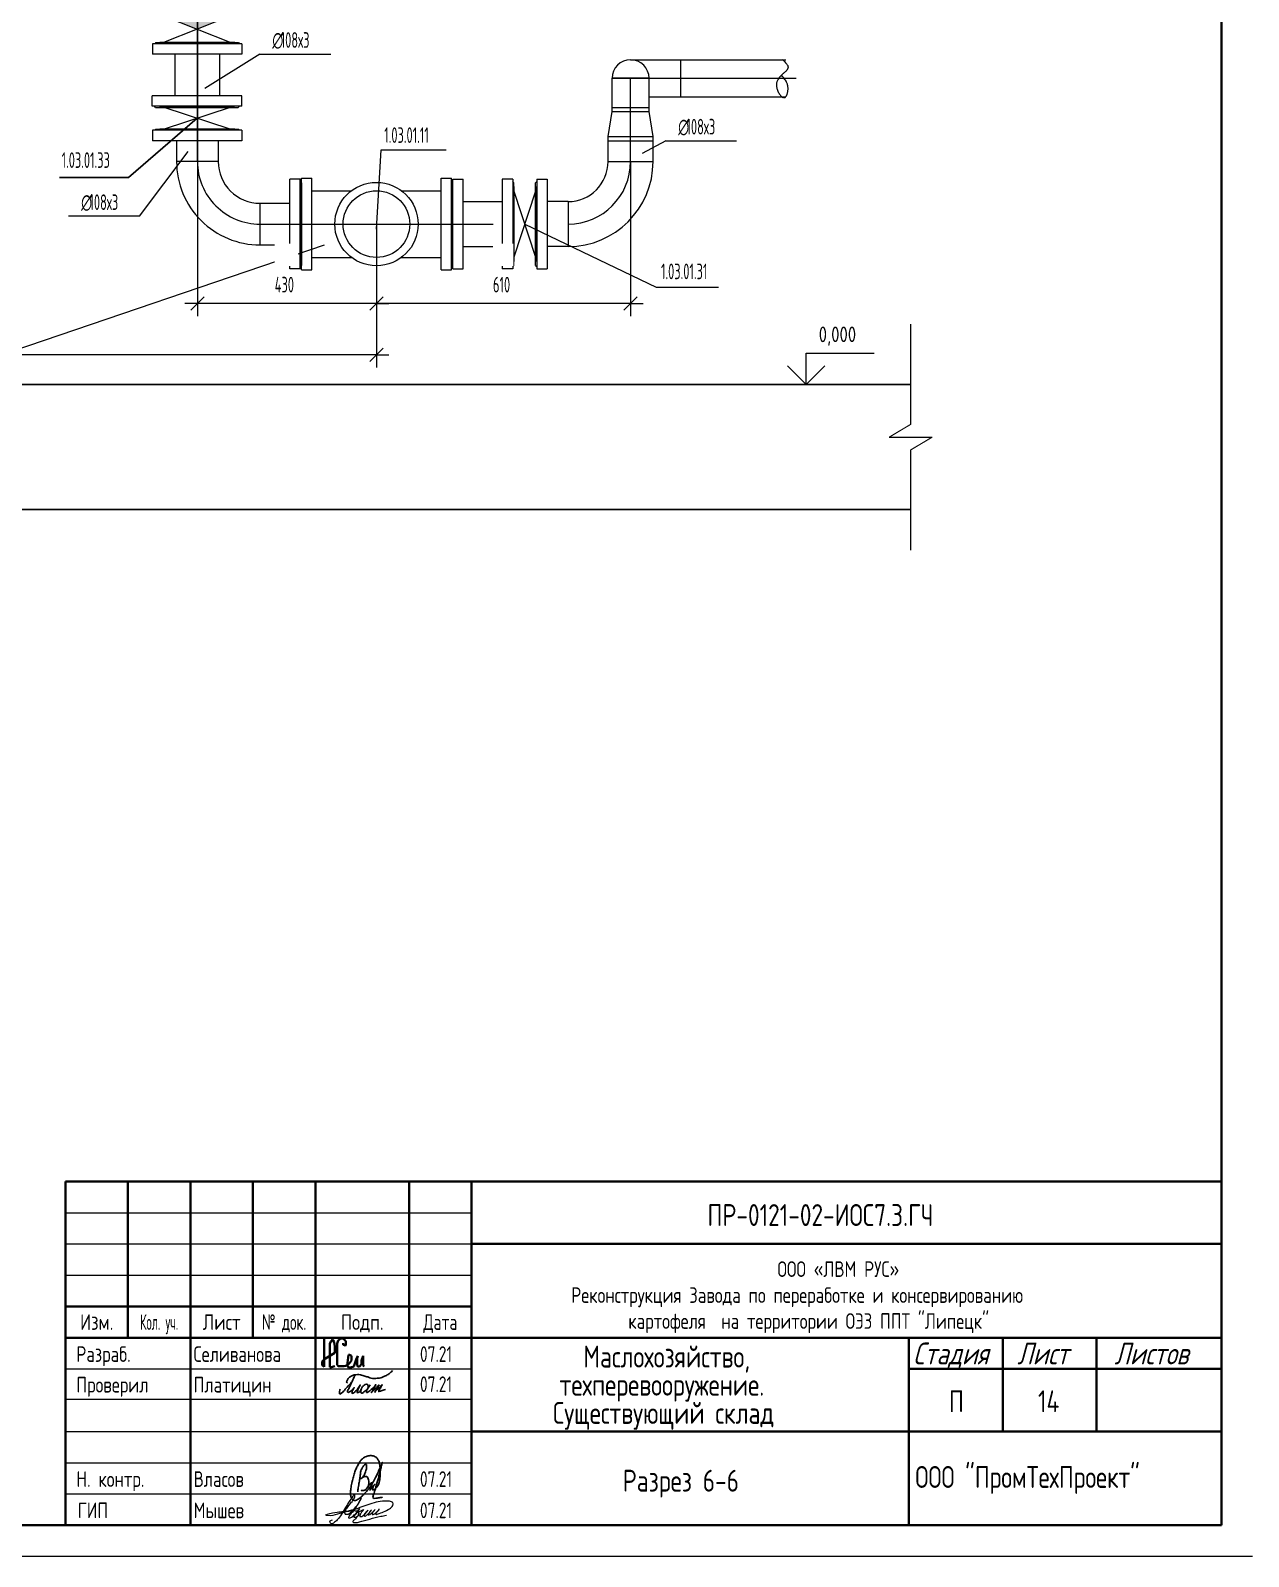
# Model space of a CAD drawing. Header units: millimetres. Extents: x -2281 to 17340, y -2563 to 4166.
# Drawn here: x 5023.4 to 5218.3, y 0 to 244.2 of the extents above; entities that cross this region are included whole.
import ezdxf
from ezdxf.enums import TextEntityAlignment as Align

# ---------------------------------------------------------------- set-up
doc = ezdxf.new("R2010")
doc.units = ezdxf.units.MM
for name, pattern in [('K5LT32777', [0]), ('K5LT32786', [0]), ('K5LT32807', [0]), ('K5LT32819', [508, 317.5, -63.5, 63.5, -63.5]), ('K5LT_BASIC', [0]), ('K5LT_THIN', [0]), ('СПЛОШНАЯ', [1089000000.0, 99000000.0, 990000000.0])]:
    doc.linetypes.add(name, pattern=pattern)
doc.layers.add('Системный слой', color=7, linetype='Continuous')
doc.styles.add('KDIMTEXTSTYLE', font='GOST_AU.SHX', dxfattribs={"width": 0.96, "oblique": 15, "height": 5})
doc.styles.add('KTEXTSTYLE', font='GOST_AU.SHX', dxfattribs={"width": 0.96, "height": 5})
doc.styles.add('ГОСТ 2.304', font='CS_Gost2304.shx')
doc.dimstyles.new('KDIMSTYLE (0.07)', dxfattribs={"dimtxt": 5, "dimasz": 1, "dimexe": 2, "dimexo": 0, "dimgap": 1, "dimtad": 1, "dimlfac": 15, "dimtxsty": 'KDIMTEXTSTYLE', "dimsah": 1, "dimcen": 0, "dimdle": 1, "dimadec": 0, "dimazin": 0, "dimtfac": 0.667, "dimtmove": 0, "dimatfit": 3, "dimfxl": 1, "dimtvp": 1, "dimtolj": 1, "dimtzin": 0, "dimarcsym": 0})

# ---------------------------------------------------------------- blocks, each defined once
blk = doc.blocks.new('U457')
at = {"layer": 'Системный слой', "color": 7, "linetype": 'K5LT_THIN', "lineweight": 13}
for p, q in [((5115.84, 223.19), (5123.04, 223.19)), ((5109.44, 216.79), (5109.44, 209.59))]:
    blk.add_line(p, q, dxfattribs=at)
for radius in [10, 13.6, 6.4]:
    blk.add_arc((5109.44, 223.19), radius, 270, 0, dxfattribs=at)
blk = doc.blocks.new('U459')
at = {"layer": 'Системный слой', "color": 7, "linetype": 'K5LT_THIN', "lineweight": 13}
for p, q in [((5090.77, 219.81), (5090.97, 219.98)), ((5090.77, 219.81), (5090.77, 206.57)), ((5090.97, 206.02), (5090.97, 220.36)), ((5090.97, 220.36), (5092.64, 220.36)), ((5092.64, 206.02), (5092.64, 220.36)), ((5090.77, 207.19), (5090.77, 219.19)), ((5090.77, 206.57), (5090.97, 206.4)), ((5090.97, 206.02), (5092.64, 206.02))]:
    blk.add_line(p, q, dxfattribs=at)
blk = doc.blocks.new('U458')
at = {"layer": 'Системный слой'}
blk.add_blockref('U459', (0, 0), dxfattribs=at)
blk = doc.blocks.new('U461')
at = {"layer": 'Системный слой', "color": 7, "linetype": 'K5LT_THIN', "lineweight": 13}
for p, q in [((5064.91, 206.02), (5064.91, 220.36)), ((5066.57, 220.36), (5064.91, 220.36)), ((5066.57, 206.02), (5066.57, 220.36)), ((5066.77, 219.81), (5066.57, 219.98)), ((5066.77, 219.81), (5066.77, 206.57)), ((5066.77, 207.19), (5066.77, 219.19)), ((5066.57, 206.02), (5064.91, 206.02)), ((5066.77, 206.57), (5066.57, 206.4))]:
    blk.add_line(p, q, dxfattribs=at)
blk = doc.blocks.new('U460')
at = {"layer": 'Системный слой'}
blk.add_blockref('U461', (0, 0), dxfattribs=at)
blk = doc.blocks.new('U462')
at = {"layer": 'Системный слой', "color": 7, "linetype": 'K5LT_THIN', "lineweight": 13}
for p, q in [((5115.84, 227.19), (5116.47, 231.19)), ((5116.47, 231.86), (5122.41, 231.86)), ((5116.47, 231.19), (5116.47, 231.86)), ((5116.47, 231.19), (5122.41, 231.19)), ((5122.41, 231.19), (5122.41, 231.86)), ((5123.04, 227.19), (5122.41, 231.19)), ((5115.84, 226.52), (5115.84, 227.19)), ((5115.84, 227.19), (5123.04, 227.19)), ((5123.04, 226.52), (5123.04, 227.19)), ((5115.84, 226.52), (5123.04, 226.52))]:
    blk.add_line(p, q, dxfattribs=at)
blk = doc.blocks.new('U463')
at = {"layer": 'Системный слой', "true_color": 0xbf00ff}
blk.add_hatch(color=200, dxfattribs=at).paths.add_polyline_path([(5055.48, 246.52), (5050.08, 244.39), (5044.68, 246.52)])
at = {"layer": 'Системный слой', "color": 7, "linetype": 'K5LT_THIN', "lineweight": 13}
for p, q in [((5055.48, 246.52), (5044.68, 242.25)), ((5044.68, 246.52), (5055.48, 242.25)), ((5055.48, 246.52), (5044.68, 246.52)), ((5055.48, 242.25), (5044.68, 242.25))]:
    blk.add_line(p, q, dxfattribs=at)
blk = doc.blocks.new('U465')
at = {"layer": 'Системный слой', "color": 7, "linetype": 'K5LT_THIN', "lineweight": 13}
for p, q in [((5057.21, 233.72), (5042.87, 233.72)), ((5042.87, 232.05), (5042.87, 233.72)), ((5057.21, 232.05), (5042.87, 232.05)), ((5043.42, 231.85), (5043.25, 232.05)), ((5056.66, 231.85), (5056.83, 232.05)), ((5057.21, 232.05), (5057.21, 233.72)), ((5043.42, 231.85), (5056.66, 231.85)), ((5056.04, 231.85), (5044.04, 231.85))]:
    blk.add_line(p, q, dxfattribs=at)
blk = doc.blocks.new('U464')
at = {"layer": 'Системный слой'}
blk.add_blockref('U465', (0, 0), dxfattribs=at)
blk = doc.blocks.new('U467')
at = {"layer": 'Системный слой', "color": 7, "linetype": 'K5LT_THIN', "lineweight": 13}
for p, q in [((5057.24, 242.05), (5042.91, 242.05)), ((5042.91, 242.05), (5042.91, 240.39)), ((5043.45, 242.25), (5043.29, 242.05)), ((5043.45, 242.25), (5056.7, 242.25)), ((5056.08, 242.25), (5044.08, 242.25)), ((5056.7, 242.25), (5056.86, 242.05)), ((5057.24, 242.05), (5057.24, 240.39)), ((5057.24, 240.39), (5042.91, 240.39))]:
    blk.add_line(p, q, dxfattribs=at)
blk = doc.blocks.new('U466')
at = {"layer": 'Системный слой'}
blk.add_blockref('U467', (0, 0), dxfattribs=at)
blk = doc.blocks.new('U471')
at = {"layer": 'Системный слой', "color": 7, "linetype": 'K5LT_THIN', "lineweight": 13}
for p, q in [((5104.24, 219.81), (5104.44, 219.98)), ((5104.24, 206.57), (5104.24, 219.81)), ((5104.44, 220.36), (5104.44, 206.02)), ((5104.44, 220.36), (5106.11, 220.36)), ((5106.11, 220.36), (5106.11, 206.02)), ((5104.24, 219.19), (5104.24, 207.19)), ((5104.24, 206.57), (5104.44, 206.4)), ((5104.44, 206.02), (5106.11, 206.02))]:
    blk.add_line(p, q, dxfattribs=at)
blk = doc.blocks.new('U470')
at = {"layer": 'Системный слой'}
blk.add_blockref('U471', (0, 0), dxfattribs=at)
blk = doc.blocks.new('U472')
at = {"layer": 'Системный слой', "color": 7, "linetype": 'K5LT_THIN', "lineweight": 13}
for p, q in [((5100.77, 218.46), (5100.77, 207.92)), ((5100.77, 218.46), (5104.24, 207.92)), ((5104.24, 218.46), (5100.77, 207.92)), ((5104.24, 207.92), (5104.24, 218.46))]:
    blk.add_line(p, q, dxfattribs=at)
blk = doc.blocks.new('U474')
at = {"layer": 'Системный слой', "color": 7, "linetype": 'K5LT_THIN', "lineweight": 13}
for p, q in [((5100.57, 220.36), (5098.91, 220.36)), ((5098.91, 220.36), (5098.91, 206.02)), ((5100.57, 220.36), (5100.57, 206.02)), ((5100.77, 219.81), (5100.57, 219.98)), ((5100.77, 206.57), (5100.77, 219.81)), ((5100.77, 219.19), (5100.77, 207.19)), ((5100.57, 206.02), (5098.91, 206.02)), ((5100.77, 206.57), (5100.57, 206.4))]:
    blk.add_line(p, q, dxfattribs=at)
blk = doc.blocks.new('U473')
at = {"layer": 'Системный слой'}
blk.add_blockref('U474', (0, 0), dxfattribs=at)
blk = doc.blocks.new('U469')
at = {"layer": 'Системный слой'}
for name in ['U473', 'U470', 'U472']:
    blk.add_blockref(name, (0, 0), dxfattribs=at)
blk = doc.blocks.new('U476')
at = {"layer": 'Системный слой', "color": 7, "linetype": 'K5LT_THIN', "lineweight": 13}
for p, q in [((5057.25, 228.19), (5042.91, 228.19)), ((5042.91, 228.19), (5042.91, 226.52)), ((5043.46, 228.39), (5043.29, 228.19)), ((5043.46, 228.39), (5056.7, 228.39)), ((5056.08, 228.39), (5044.08, 228.39)), ((5056.7, 228.39), (5056.87, 228.19)), ((5057.25, 228.19), (5057.25, 226.52)), ((5057.25, 226.52), (5042.91, 226.52))]:
    blk.add_line(p, q, dxfattribs=at)
blk = doc.blocks.new('U475')
at = {"layer": 'Системный слой'}
blk.add_blockref('U476', (0, 0), dxfattribs=at)
blk = doc.blocks.new('U477')
at = {"layer": 'Системный слой', "color": 7, "linetype": 'K5LT_THIN', "lineweight": 13}
for p, q in [((5055.35, 231.85), (5044.81, 231.85)), ((5055.35, 231.85), (5044.81, 228.39)), ((5055.35, 228.39), (5044.81, 231.85)), ((5044.81, 228.39), (5055.35, 228.39))]:
    blk.add_line(p, q, dxfattribs=at)
blk = doc.blocks.new('D61')
at = {"layer": 'Системный слой', "color": 7, "linetype": 'K5LT_THIN', "lineweight": 13}
for p, q in [((5050.11, 223.19), (5050.11, 198.48)), ((5078.77, 207.86), (5078.77, 198.48)), ((5050.11, 200.48), (5048.11, 200.48)), ((5051.17, 201.54), (5049.05, 199.42)), ((5078.77, 200.48), (5050.11, 200.48)), ((5077.71, 199.42), (5079.83, 201.54)), ((5078.77, 200.48), (5080.77, 200.48))]:
    blk.add_line(p, q, dxfattribs=at)
at = {"layer": 'Системный слой', "color": 7, "insert": (5062.49, 204.75), "char_height": 2.5, "attachment_point": 1, "style": 'KTEXTSTYLE'}
blk.add_mtext('\\H3.5;\\W0.965;\\Q15;\\Q0;\\W0.715;\\H2.50;430', dxfattribs=at)
blk.add_wipeout([(5062.49, 206.48), (5062.49, 210.05), (5066.24, 210.05), (5066.24, 206.48)]).dxf.layer = 'Системный слой'
blk = doc.blocks.new('KDIMARROW_03')
at = {"layer": 'Системный слой', "color": 0, "linetype": 'K5LT_THIN', "lineweight": 13}
for p, q in [((-1.06, -1.06), (1.06, 1.06)), ((0, 0), (-1, 0)), ((0, 0), (2, 0))]:
    blk.add_line(p, q, dxfattribs=at)
blk = doc.blocks.new('D62')
at = {"layer": 'Системный слой', "color": 7, "linetype": 'K5LT_THIN', "lineweight": 13}
for p, q in [((5119.44, 223.19), (5119.44, 198.48)), ((5078.77, 213.19), (5078.77, 198.48)), ((5078.77, 200.48), (5076.77, 200.48)), ((5079.83, 201.54), (5077.71, 199.42)), ((5119.44, 200.48), (5078.77, 200.48)), ((5118.38, 199.42), (5120.5, 201.54)), ((5119.44, 200.48), (5121.44, 200.48))]:
    blk.add_line(p, q, dxfattribs=at)
at = {"layer": 'Системный слой', "color": 7, "insert": (5097.42, 204.75), "char_height": 2.5, "attachment_point": 1, "style": 'KTEXTSTYLE'}
blk.add_mtext('\\H3.5;\\W0.965;\\Q15;\\Q0;\\W0.715;\\H2.50;610', dxfattribs=at)
blk.add_wipeout([(5097.42, 206.48), (5097.42, 210.05), (5100.66, 210.05), (5100.66, 206.48)]).dxf.layer = 'Системный слой'
blk = doc.blocks.new('D64')
at = {"layer": 'Системный слой', "color": 7, "linetype": 'K5LT_THIN', "lineweight": 13}
for p, q in [((4948.77, 212.36), (4948.77, 190.26)), ((5078.77, 212.36), (5078.77, 190.26)), ((4949.83, 193.32), (4947.71, 191.2)), ((5077.71, 191.2), (5079.83, 193.32)), ((4948.77, 192.26), (4946.77, 192.26)), ((5078.77, 192.26), (4948.77, 192.26)), ((5078.77, 192.26), (5080.77, 192.26))]:
    blk.add_line(p, q, dxfattribs=at)
at = {"layer": 'Системный слой', "color": 7, "insert": (5000.46, 196.52), "char_height": 2.5, "attachment_point": 1, "style": 'KTEXTSTYLE'}
blk.add_mtext('\\H3.5;\\W0.965;\\Q15;\\Q0;\\W0.715;\\H2.50;1950', dxfattribs=at)
blk.add_wipeout([(5000.46, 198.26), (5000.46, 201.82), (5004.9, 201.82), (5004.9, 198.26)]).dxf.layer = 'Системный слой'
blk = doc.blocks.new('U677')
at = {"layer": 'Системный слой', "color": 7, "linetype": 'K5LT_THIN', "lineweight": 13}
for q in [(5051.29, 234.89), (5071.46, 240.39)]:
    blk.add_line((5060.11, 240.39), q, dxfattribs=at)
at = {"layer": 'Системный слой', "color": 7, "char_height": 2.5, "attachment_point": 1, "style": 'KTEXTSTYLE'}
for s, insert in [('\\H3.5;\\W0.965;\\Q15;\\Q0;\\W0.715;\\H2.50;∅', (5062.11, 243.89)), ('\\H3.5;\\W0.965;\\Q15;\\Q0;\\W0.715;\\H2.50;108х3', (5063.44, 243.89))]:
    blk.add_mtext(s, dxfattribs=dict(at, insert=insert))
blk = doc.blocks.new('U678')
at = {"layer": 'Системный слой', "color": 7, "linetype": 'K5LT_THIN', "lineweight": 13}
for q in [(5048.66, 224.82), (5029.51, 214.44)]:
    blk.add_line((5040.85, 214.44), q, dxfattribs=at)
at = {"layer": 'Системный слой', "color": 7, "char_height": 2.5, "attachment_point": 1, "style": 'KTEXTSTYLE'}
for s, insert in [('\\H3.5;\\W0.965;\\Q15;\\Q0;\\W0.715;\\H2.50;∅', (5031.51, 217.94)), ('\\H3.5;\\W0.965;\\Q15;\\Q0;\\W0.715;\\H2.50;108х3', (5032.83, 217.94))]:
    blk.add_mtext(s, dxfattribs=dict(at, insert=insert))
blk = doc.blocks.new('U679')
at = {"layer": 'Системный слой', "color": 7, "linetype": 'K5LT_THIN', "lineweight": 13}
for q in [(5121.31, 224.46), (5136.4, 226.52)]:
    blk.add_line((5125.06, 226.52), q, dxfattribs=at)
at = {"layer": 'Системный слой', "color": 7, "char_height": 2.5, "attachment_point": 1, "style": 'KTEXTSTYLE'}
for s, insert in [('\\H3.5;\\W0.965;\\Q15;\\Q0;\\W0.715;\\H2.50;∅', (5127.06, 230.02)), ('\\H3.5;\\W0.965;\\Q15;\\Q0;\\W0.715;\\H2.50;108х3', (5128.38, 230.02))]:
    blk.add_mtext(s, dxfattribs=dict(at, insert=insert))
blk = doc.blocks.new('U748')
at = {"layer": 'Системный слой', "color": 7, "linetype": 'K5LT_THIN', "lineweight": 13}
for p, q in [((5144.55, 190.52), (5147.55, 187.52)), ((5147.55, 187.52), (5147.55, 192.52)), ((5147.55, 192.52), (5158.43, 192.52)), ((5147.55, 187.52), (5150.55, 190.52))]:
    blk.add_line(p, q, dxfattribs=at)
at = {"layer": 'Системный слой', "color": 7, "insert": (5149.55, 196.79), "char_height": 2.5, "attachment_point": 1, "style": 'KTEXTSTYLE'}
blk.add_mtext('\\H3.5;\\W0.965;\\Q15;\\Q0;\\H2.50;0,000', dxfattribs=at)
blk = doc.blocks.new('U36')
at = {"layer": 'Системный слой', "color": 5, "linetype": 'K5LT_BASIC', "lineweight": 35, "true_color": 0x0000ff}
for p, q in [((692.08, 34.7), (692.08, 32.6)), ((693.14, 34.29), (692.99, 33.92)), ((693.14, 34.29), (693.41, 34.58)), ((693.41, 34.58), (693.52, 34.43)), ((693.52, 34.43), (693.66, 34.15)), ((694.31, 34.44), (694.16, 33.96)), ((694.47, 34.56), (694.31, 34.44)), ((694.57, 34.65), (694.47, 34.56)), ((694.7, 34.74), (694.57, 34.65)), ((694.85, 34.74), (694.7, 34.74)), ((695.12, 34.74), (694.85, 34.74)), ((695.29, 34.56), (695.12, 34.74)), ((695.41, 34.44), (695.29, 34.56)), ((695.53, 34.3), (695.41, 34.44)), ((695.53, 34.05), (695.53, 34.3)), ((692.08, 32.6), (692.08, 31.3)), ((692.29, 31.53), (693.75, 32.46)), ((692.99, 33.92), (692.99, 32.46)), ((692.99, 32.46), (692.99, 31.83)), ((692.99, 31.83), (692.99, 30.46)), ((693.66, 34.15), (693.75, 33.48)), ((693.75, 33.48), (693.75, 33.08)), ((693.75, 33.08), (693.75, 32.83)), ((693.75, 32.83), (693.75, 32.46)), ((694.16, 33.96), (694.16, 33.69)), ((694.16, 33.69), (694.16, 33.47)), ((694.16, 33.47), (694.16, 33.14)), ((694.16, 33.14), (694.16, 33.02)), ((694.16, 33.02), (694.16, 32)), ((694.16, 32), (694.16, 31.49)), ((695.12, 34), (695.12, 33.75)), ((695.12, 33.75), (695.29, 33.69)), ((695.29, 33.69), (695.41, 33.6)), ((695.41, 33.6), (695.53, 33.69)), ((695.53, 33.87), (695.53, 34.05)), ((695.53, 33.69), (695.53, 33.87)), ((695.93, 32.14), (695.74, 30.43)), ((696.11, 32.14), (695.93, 32.14)), ((696.42, 32), (696.11, 32.14)), ((696.42, 31.49), (696.42, 32)), ((697.17, 31.37), (697.46, 32)), ((697.22, 31.46), (697.46, 32)), ((697.46, 32), (697.32, 31.68)), ((697.46, 32), (697.34, 31.57)), ((698.02, 31.25), (698.28, 32)), ((698.28, 32), (698.28, 31.41)), ((691.75, 31.09), (692.29, 31.53)), ((691.75, 30.47), (691.75, 31.09)), ((692.08, 30.2), (691.75, 30.47)), ((692.08, 31.3), (692.08, 30.2)), ((692.99, 30.46), (692.99, 30.15)), ((692.99, 30.15), (693.16, 30.15)), ((693.16, 30.15), (693.75, 30.31)), ((694.16, 31.49), (694.16, 31.01)), ((694.16, 31.01), (694.16, 30.55)), ((694.16, 30.55), (694.31, 30.31)), ((694.31, 30.31), (694.57, 30.31)), ((694.57, 30.31), (695.21, 30.31)), ((695.21, 30.31), (695.74, 30.43)), ((695.74, 30.43), (696.11, 30.78)), ((695.74, 30.43), (695.93, 30.09)), ((695.93, 30.09), (696.26, 30.09)), ((696.11, 30.78), (696.42, 31.25)), ((696.26, 30.09), (696.8, 30.26)), ((696.42, 31.25), (696.42, 31.49)), ((696.8, 30.26), (697.17, 31.37)), ((697.32, 31.68), (697.22, 31.46)), ((697.34, 31.57), (697.34, 31.25)), ((697.34, 31.25), (697.34, 30.81)), ((697.34, 30.81), (697.34, 30.43)), ((697.34, 30.43), (697.46, 30.26)), ((697.46, 30.26), (697.74, 30.26)), ((697.74, 30.26), (698.02, 30.62)), ((698.02, 30.62), (698.02, 31.25)), ((698.28, 31.41), (698.28, 30.81)), ((698.28, 30.81), (698.28, 30.44)), ((698.28, 30.44), (698.44, 30.26))]:
    blk.add_line(p, q, dxfattribs=at)
blk = doc.blocks.new('Из_буфера17084')
at = {"color": 5, "linetype": 'K5LT_BASIC', "lineweight": 35, "true_color": 0x0000ff}
for p, q in [((0, 55), (185, 55)), ((0, 0), (0, 55)), ((10, 50), (10, 55)), ((20, 0), (20, 55)), ((30, 50), (30, 55)), ((40, 0), (40, 55)), ((55, 0), (55, 55)), ((65, 0), (65, 55)), ((185, 0), (185, 55)), ((10, 45), (10, 50)), ((30, 45), (30, 50)), ((10, 40), (10, 45)), ((30, 40), (30, 45)), ((65, 45), (135, 45)), ((135, 45), (185, 45)), ((10, 35), (10, 40)), ((30, 35), (30, 40)), ((0, 35), (20, 35)), ((10, 30), (10, 35)), ((20, 35), (40, 35)), ((30, 30), (30, 35)), ((40, 35), (55, 35)), ((55, 35), (65, 35)), ((0, 30), (20, 30)), ((20, 30), (40, 30)), ((40, 30), (55, 30)), ((55, 30), (65, 30)), ((65, 30), (135, 30)), ((135, 30), (185, 30)), ((135, 15), (135, 30)), ((150, 15), (150, 30)), ((165, 15), (165, 30)), ((135, 25), (150, 25)), ((150, 25), (165, 25)), ((165, 25), (185, 25)), ((65, 15), (135, 15)), ((135, 0), (135, 15)), ((135, 15), (185, 15)), ((0, 0), (185, 0))]:
    blk.add_line(p, q, dxfattribs=at)
at = {"color": 7, "linetype": 'K5LT_THIN', "lineweight": 13}
for p, q in [((0, 50), (65, 50)), ((0, 45), (65, 45)), ((0, 40), (65, 40)), ((0, 25), (65, 25)), ((0, 20.18), (65, 20.18)), ((0, 15), (65, 15)), ((0, 10), (65, 10)), ((0, 5), (65, 5))]:
    blk.add_line(p, q, dxfattribs=at)
at = {"color": 5, "ltscale": 100}
for points, knots in [([(45.13, 22.72), (45.08, 22.75), (44.95, 22.82), (45.08, 23.15), (45.22, 23.53), (45.69, 23.86), (46.35, 24.11), (47.14, 24.13), (47.88, 23.85), (48.45, 23.71), (49.08, 23.41), (49.82, 23.5), (50.56, 23.57), (51.12, 23.85), (51.62, 24.1), (52.06, 24.41), (52.25, 24.67), (52.33, 24.78)], [0, 0, 0, 0, 0.431797, 1.178489, 2.461486, 4.121286, 5.746491, 8.576653, 10.665684, 12.489392, 13.66502, 16.533624, 18.614946, 20.018616, 21.839218, 23.452402, 24.593608, 24.593608, 24.593608, 24.593608]), ([(43.98, 21.76), (43.94, 21.64), (43.86, 21.42), (43.84, 21.18), (43.85, 20.95), (44.32, 21.18), (44.62, 21.6), (45.24, 22.25), (45.6, 22.7), (45.77, 22.9)], [0, 0, 0, 0, 1.023251, 1.999254, 2.203937, 2.749575, 5.025767, 7.694552, 10.021415, 10.021415, 10.021415, 10.021415]), ([(46.31, 23.98), (46.16, 23.66), (45.88, 23.03), (45.5, 22.22), (45.25, 21.69), (45.1, 21.39), (45.2, 21.2), (45.59, 21.39), (45.86, 21.64), (46.12, 21.87), (46.29, 22.1), (45.92, 21.63), (45.9, 21.46), (45.79, 20.97), (46.45, 21.35), (46.69, 21.8), (47.05, 22.18), (47.28, 22.6), (46.83, 21.86), (46.8, 21.61), (46.63, 21.18), (47.01, 21.23), (47.24, 21.5), (47.38, 21.92), (47.61, 22.28), (47.93, 22.53), (48.36, 22.6), (48.5, 22.2), (48.34, 21.68), (47.86, 21.45), (47.47, 21.04), (47.2, 21.3), (47.28, 21.56), (47.32, 21.73), (47.35, 21.81)], [0, 0, 0, 0, 3.072465, 5.93997, 7.549067, 8.315184, 8.518632, 9.297948, 11.017233, 12.177, 12.274236, 13.253162, 14.373883, 15.056044, 16.321571, 18.238062, 20.462871, 20.485404, 22.259679, 23.256478, 24.22225, 24.572838, 25.944, 27.118904, 28.372944, 29.551905, 30.631397, 31.314613, 32.797992, 34.860972, 36.035272, 36.592578, 37.46905, 38.152896, 38.152896, 38.152896, 38.152896]), ([(48.78, 22.48), (48.64, 22.26), (48.44, 21.96), (48.21, 21.63), (48.14, 21.44), (48.12, 21.3), (48.26, 21.19), (48.58, 21.39), (49.02, 21.78), (49.51, 22.16), (49.7, 22.58), (49.45, 22.07), (49.33, 21.92), (49.13, 21.51), (49.03, 21.3), (48.86, 21.13), (49.39, 21.68), (49.57, 21.85), (49.84, 22.16), (50.02, 22.32), (50.12, 22.42), (50.21, 22.4), (50.1, 22.3), (50.07, 22.13), (49.82, 21.79), (49.71, 21.67), (49.5, 21.22), (49.56, 21.42), (49.76, 21.57), (50, 21.82), (50.24, 22.06), (50.47, 22.25), (50.56, 22.43), (50.77, 22.48), (50.47, 22.2), (50.45, 21.98), (50.2, 21.69), (50.16, 21.5), (50.13, 21.33), (50.34, 21.47), (50.64, 21.52), (50.96, 21.64), (51.21, 21.73)], [0, 0, 0, 0, 2.193491, 3.122776, 3.412184, 3.931225, 4.186345, 4.742983, 6.660993, 9.724043, 9.751678, 10.435587, 11.882862, 13.100447, 13.895457, 13.907935, 15.185275, 16.601835, 17.647571, 18.376745, 18.721837, 18.822471, 18.959217, 19.597164, 20.649189, 21.936885, 22.537547, 22.589821, 23.541509, 24.655442, 25.570131, 26.450208, 27.158429, 27.347227, 27.878565, 29.071398, 29.999172, 30.768503, 30.875904, 31.303409, 31.983017, 34.104674, 34.104674, 34.104674, 34.104674])]:
    blk.add_open_spline(points, degree=3, knots=knots, dxfattribs=at)
at = {"color": 5, "linetype": 'СПЛОШНАЯ', "lineweight": 25}
blk.add_open_spline([(46.77, 5.33), (46.78, 5.43), (46.8, 5.65), (46.85, 6.03), (46.93, 6.42), (47, 6.84), (47.09, 7.18), (47.09, 7.49), (47.16, 7.76), (47.18, 8.04), (47.22, 8.33), (47.24, 8.58), (47.29, 8.76), (47.32, 8.95), (47.51, 9.07), (47.53, 9.3), (47.69, 9.4), (47.73, 9.54), (47.83, 9.66), (47.94, 9.73), (48.07, 9.77), (48.19, 9.7), (48.17, 9.59), (48.17, 9.47), (48.21, 9.34), (48.16, 9.18), (48.16, 8.97), (48.07, 8.71), (47.98, 8.32), (47.73, 7.89), (47.5, 7.65), (47.26, 7.38), (47.61, 7.72), (47.8, 7.81), (48.04, 7.82), (48.33, 7.76), (48.48, 7.42), (48.58, 7.06), (48.53, 6.68), (48.5, 6.31), (48.3, 5.98), (48.1, 5.7), (47.76, 5.56), (47.61, 5.59), (47.29, 5.56), (47.38, 5.56), (47.48, 5.57), (47.64, 5.58), (47.81, 5.58), (47.94, 5.64), (48.07, 5.7), (48.18, 5.82), (48.27, 5.95), (48.37, 6.08), (48.43, 6.27), (48.57, 6.41), (48.68, 6.54), (48.81, 6.64), (48.88, 6.76), (49.02, 6.83), (49.06, 6.68), (48.98, 6.56), (48.97, 6.38), (48.89, 6.21), (48.86, 6.03), (48.8, 5.83), (48.78, 5.72), (48.72, 5.54), (48.81, 5.79), (48.92, 5.87), (48.98, 6.03), (49.07, 6.17), (49.25, 6.26), (49.34, 6.43), (49.45, 6.48), (49.57, 6.55), (49.31, 6.34), (49.3, 6.21), (49.2, 6.06), (49.18, 5.9), (49.12, 5.78), (49.14, 5.63), (49.29, 5.65), (49.42, 5.72), (49.66, 5.88), (49.88, 6.17), (50.09, 6.51), (50.23, 6.89), (50.32, 7.3), (50.36, 7.81), (50.38, 8.36), (50.39, 8.94), (50.31, 9.5), (50.25, 10.05), (50.03, 10.51), (49.76, 10.88), (49.3, 11.09), (48.76, 11.17), (48.1, 11.05), (47.56, 10.71), (47.16, 10.24), (46.85, 9.74), (46.56, 9.17), (46.28, 8.51), (46.09, 7.76), (45.84, 6.95), (45.71, 6.12), (45.6, 5.36), (45.63, 4.73), (45.76, 4.28), (45.99, 4.01), (46.22, 3.97), (46.47, 3.91), (46.82, 4.18), (47.25, 4.42), (47.64, 4.86), (48.05, 5.25), (48.45, 5.68), (48.77, 6.23), (49.23, 6.83), (49.58, 7.57), (49.92, 8.21), (50.1, 8.71), (50.3, 9.03), (50.43, 9.32), (50.53, 9.55), (50.62, 9.76), (50.68, 9.9), (50.78, 10.18), (50.61, 9.68), (50.53, 9.44), (50.46, 8.98), (50.34, 8.53), (50.22, 8.09), (50.12, 7.72), (50.01, 7.28), (49.88, 6.82), (49.73, 6.37), (49.66, 5.98), (49.52, 5.57), (49.4, 5.12), (49.23, 4.76), (49.19, 4.26), (49.68, 4.31), (50.02, 4.38), (50.39, 4.41), (50.61, 4.47), (50.73, 4.49)], degree=3, knots=[0, 0, 0, 0, 0.307065, 0.645513, 1.141941, 1.528337, 1.899022, 2.19853, 2.458747, 2.726472, 3.041406, 3.3405, 3.483048, 3.604864, 3.900766, 4.078346, 4.224781, 4.411884, 4.503687, 4.671076, 4.803081, 4.898228, 5.034103, 5.089759, 5.261669, 5.411215, 5.600281, 5.869738, 6.244996, 6.793178, 7.299755, 7.356523, 7.718758, 7.928414, 8.121472, 8.408884, 8.755636, 9.137139, 9.531942, 9.894345, 10.255487, 10.641946, 10.952547, 11.194175, 11.365843, 11.384528, 11.443247, 11.681175, 11.848056, 11.953202, 12.088858, 12.285634, 12.433033, 12.551144, 12.791509, 13.008067, 13.12532, 13.309879, 13.478031, 13.580555, 13.65575, 13.850925, 14.019278, 14.18007, 14.411251, 14.575473, 14.759923, 14.816857, 14.998839, 15.124627, 15.298671, 15.467353, 15.643877, 15.87278, 15.98894, 16.025675, 16.230544, 16.435071, 16.559082, 16.734083, 16.898304, 16.991931, 17.083783, 17.276019, 17.474415, 17.923645, 18.343597, 18.683301, 19.133269, 19.609134, 20.204354, 20.783711, 21.357358, 21.897074, 22.424787, 22.869572, 23.249454, 23.888416, 24.497712, 25.22397, 25.758185, 26.327301, 26.977667, 27.679495, 28.481732, 29.297835, 30.189654, 31.017342, 31.58479, 32.089274, 32.398345, 32.579917, 32.776181, 33.123166, 33.800166, 34.302104, 34.861353, 35.50978, 36.043601, 36.774716, 37.762754, 38.49424, 38.952323, 39.339493, 39.62961, 39.902032, 40.093501, 40.299822, 40.415435, 40.760147, 41.050796, 41.440785, 42.033287, 42.488406, 42.793512, 43.212654, 43.842274, 44.207569, 44.644044, 45.034942, 45.500194, 46.034585, 46.302994, 46.72433, 47.095092, 47.449604, 47.79943, 47.79943, 47.79943, 47.79943], dxfattribs=at)
at = {"color": 5, "lineweight": 13}
for points, knots in [([(45.82, 3.66), (45.98, 3.9), (46.21, 4.26), (46.34, 4.67), (46.31, 5.12), (45.54, 3.99), (45.1, 3.3), (44.28, 1.87), (43.59, 0.92), (43.05, 0.46), (42.68, 0.18), (42.4, 0.3), (42.22, 0.7), (42.54, 0.8), (42.76, 0.87)], [0, 0, 0, 0, 6.284693, 9.320474, 10.7028, 14.159521, 27.560812, 39.892251, 48.410407, 54.395744, 56.198712, 58.40461, 60.334938, 64.443024, 64.443024, 64.443024, 64.443024]), ([(46.81, 2.06), (46.91, 2.11), (47.17, 2.24), (47.94, 2.65), (47.58, 2.31), (47.38, 2.07), (47.21, 1.78), (47.04, 1.38), (47.37, 1.36), (47.82, 1.61), (48.77, 2.8), (48.09, 2.03), (47.69, 1.74), (47.93, 1.35), (48.43, 1.89), (48.67, 1.96), (49.02, 2.52), (48.67, 2.16), (48.62, 2.02), (48.36, 1.66), (48.69, 1.63), (48.91, 1.9), (49.2, 2.08), (49.7, 2.64), (49.26, 2.24), (49.16, 2.06), (48.99, 1.67), (49.37, 1.74), (49.66, 1.94), (49.97, 2.25), (50.22, 2.42), (50.2, 2.63), (50.08, 2.4), (49.92, 2.24), (49.7, 2.01), (49.68, 1.69), (50.27, 1.95), (50.89, 2.06), (51.78, 2.57), (52.43, 3.02), (52.45, 3.72), (51.5, 3.92), (49.99, 3.81), (48.15, 3.23), (46.44, 2.56), (45.03, 2.19), (43.51, 1.74), (42.48, 1.45), (41.32, 1.63), (43.1, 2.09), (43.83, 2.14), (44.91, 2.23), (45.74, 2.32), (46.39, 2.37), (46.85, 2.17), (46.96, 1.81), (46.72, 1.32), (46.38, 1.04), (45.84, 0.5), (46.54, 0.36), (47.33, 0.63), (48.74, 1.01), (50.16, 1.38), (51.05, 1.55), (51.36, 1.61)], [0, 0, 0, 0, 3.038527, 7.928844, 9.086014, 12.097675, 15.528547, 17.66595, 19.070802, 21.454693, 30.967705, 34.235814, 39.209699, 39.978208, 43.376179, 49.785578, 51.259744, 52.554811, 57.050509, 58.414551, 59.41587, 62.54853, 65.780871, 69.329301, 71.355427, 74.592241, 76.413962, 77.857928, 81.064898, 85.38628, 87.364724, 87.89806, 88.63441, 91.138005, 94.624582, 95.523983, 96.849298, 105.203593, 113.462735, 119.068507, 122.32313, 126.456589, 137.821001, 158.653729, 168.966844, 179.809845, 191.75824, 204.353859, 205.97876, 214.275663, 224.201019, 231.149917, 237.277981, 243.463846, 245.690102, 248.131611, 251.152068, 257.181919, 260.294733, 263.185735, 268.486975, 281.393572, 295.095268, 302.11988, 302.11988, 302.11988, 302.11988]), ([(45.74, 3.74), (45.49, 3.39), (45.13, 2.9), (44.72, 2.34), (44.6, 1.85), (45.08, 1.68), (45.72, 1.97), (46.38, 2.83), (46.89, 3.38), (47.51, 4.61), (46.54, 2.98), (46.16, 2.28), (45.37, 1.54), (45.24, 0.92), (46.25, 1.59), (46.51, 1.98), (47.49, 3.14), (46.54, 1.96), (45.96, 1.14), (46.79, 1.38), (47.05, 1.79), (46.94, 2.03), (46.89, 2.14)], [0, 0, 0, 0, 9.484815, 13.736551, 16.722874, 18.440188, 23.790574, 31.629006, 41.675293, 46.218039, 51.067257, 68.169736, 73.547001, 74.702959, 80.578822, 87.347467, 92.924006, 102.634203, 105.699849, 110.724111, 113.68715, 116.26144, 116.26144, 116.26144, 116.26144])]:
    blk.add_open_spline(points, degree=3, knots=knots, dxfattribs=at)
at = {"layer": 'Системный слой'}
blk.add_blockref('U36', (-650.66, -4.87), dxfattribs=at)
at = {"style": 'ГОСТ 2.304'}
for s, p in [('Изм.', (5, 32.5)), ('Лист', (25, 32.5)), ('Подп.', (47.5, 32.5))]:
    blk.add_text(s, height=2.5, dxfattribs=at).set_placement(p, align=Align.MIDDLE_CENTER)
for s, width, p in [('Кол. уч.', 0.65, (15, 32.5)), ('№ док.', 0.8, (35, 32.5)), ('Дата', 0.9, (60, 32.5))]:
    blk.add_text(s, height=2.5, dxfattribs=dict(at, width=width)).set_placement(p, align=Align.MIDDLE_CENTER)
at = {"color": 7, "char_height": 2.5, "attachment_point": 1, "style": 'KTEXTSTYLE'}
for s, insert in [('\\H3.5;\\W0.965;\\Q15;\\Q0;ПР-0121-02-ИОС7.3.ГЧ', (102.73, 51.38)), ('\\H3.5;\\W0.965;\\Q15;\\Q0;\\H2.50; ООО «ЛВМ РУС»', (112.71, 42.23)), ('\\H3.5;\\W0.965;\\Q15;\\Q0;\\H2.50;Реконструкция Завода по переработке и консервированию', (80.95, 38.07)), ('\\H3.5;\\W0.965;\\Q15;\\Q0;\\H2.50;картофеля  на территории ОЭЗ ППТ "Липецк"', (90.08, 33.92)), ('\\H3.5;\\W0.965;\\Q15;\\Q0;\\H2.50; Разраб.', (0.5, 28.63)), ('\\H3.5;\\W0.965;\\Q15;\\Q0;\\H2.50;Селиванова', (20.5, 28.63)), ('{\\W0.891;07.21}', (56.73, 28.63)), ('\\H3.5;\\W0.965;\\Q15;\\Q0;Маслохозяйство,', (82.87, 28.73)), ('\\H3.5;\\W0.965;\\Q15;\\Q15;Стадия', (135.66, 29.23)), ('\\H3.5;\\W0.965;\\Q15;\\Q15;Лист', (152.33, 29.23)), ('\\H3.5;\\W0.965;\\Q15;\\Q15;Листов', (167.88, 29.23)), ('\\H3.5;\\W0.965;\\Q15;\\Q0;\\H2.50; Проверил', (0.5, 23.73)), ('\\H3.5;\\W0.965;\\Q15;\\Q0;\\H2.50;Платицин', (20.5, 23.73)), ('{\\W0.891;07.21}', (56.73, 23.82)), ('\\H3.5;\\W0.965;\\Q15;\\Q0;техперевооружение.', (79.07, 24.23)), ('\\H3.5;\\W0.965;\\Q15;\\Q0;Существующий склад', (78.01, 19.72)), ('\\H3.5;\\W0.965;\\Q15;\\Q0;П', (141.39, 21.58)), ('\\H3.5;\\W0.965;\\Q15;\\Q0;\\H2.50; Н. контр.', (0.5, 8.63)), ('\\H3.5;\\W0.965;\\Q15;\\Q0;\\H2.50;Власов', (20.5, 8.63)), ('{\\W0.891;07.21}', (56.73, 8.63)), ('\\H3.5;\\W0.965;\\Q15;\\Q0;\\H2.50;ГИП', (1.96, 3.63)), ('\\H3.5;\\W0.965;\\Q15;\\Q0;\\H2.50;Мышев', (20.5, 3.63)), ('{\\W0.891;07.21}', (56.73, 3.63))]:
    blk.add_mtext(s, dxfattribs=dict(at, insert=insert))
blk = doc.blocks.new('Из_буфера17188')
at = {"ltscale": 100}
blk.add_blockref('Из_буфера17084', (0, 0), dxfattribs=at)
at = {"linetype": 'Continuous', "style": 'ГОСТ 2.304', "width": 0.95}
blk.add_text('ООО "ПромТехПроект"', height=3.5, dxfattribs=at).set_placement((136.01, 5.97))

msp = doc.modelspace()

# ---------------------------------------------------------------- linework, layer by layer
at = {"color": 5, "linetype": 'K5LT_BASIC', "lineweight": 35, "true_color": 0x0000ff}
for p, q in [((5214, 589), (5214, 5)), ((5214, 5), (4819, 5))]:
    msp.add_line(p, q, dxfattribs=at)
at = {"color": 7, "linetype": 'K5LT_THIN', "lineweight": 13}
msp.add_line((5219, 0), (4799, 0), dxfattribs=at)
at = {"layer": 'Системный слой', "color": 6, "linetype": 'K5LT32819', "lineweight": 25, "true_color": 0xff00ff}
msp.add_line((5050.11395, 223.18791), (5050.11395, 277.40156), dxfattribs=at)
at = {"layer": 'Системный слой', "color": 7, "linetype": 'K5LT_THIN', "lineweight": 13}
for p, q in [((5046.47964, 240.38758), (5046.47964, 233.72091)), ((5053.67964, 233.72091), (5053.67964, 240.38758)), ((5119.43931, 239.48858), (5144.26577, 239.48858)), ((5127.43931, 239.48858), (5127.43931, 233.55524)), ((5122.40597, 236.52191), (5116.47264, 236.52191)), ((5122.40597, 236.52191), (5116.47264, 236.52191)), ((5116.47264, 231.85524), (5116.47264, 236.52191)), ((5116.47264, 236.52191), (5145.91766, 236.52191)), ((5119.43931, 223.18858), (5119.43931, 236.52708)), ((5122.40597, 231.85524), (5122.40597, 236.52191)), ((5122.40597, 233.55524), (5144.26577, 233.55524)), ((5046.78426, 226.52091), (5046.78426, 223.11894)), ((5053.45092, 226.52091), (5053.45092, 223.09007)), ((5078.78463, 212.35524), (5079.53528, 225.06457)), ((5079.53528, 225.06457), (5080.86861, 225.06457)), ((5080.86861, 225.06457), (5089.93931, 225.06457)), ((5115.83931, 223.18858), (5115.83931, 226.52191)), ((5123.03931, 223.18858), (5123.03931, 226.52191)), ((5053.44729, 223.18864), (5046.78062, 223.18864)), ((5066.77264, 205.85524), (5066.77264, 220.52191)), ((5066.77264, 220.52191), (5068.43931, 220.52191)), ((5068.43931, 205.85524), (5068.43931, 220.52191)), ((5089.10597, 205.85524), (5089.10597, 220.52191)), ((5089.10597, 220.52191), (5090.77264, 220.52191)), ((5090.77264, 205.85524), (5090.77264, 220.52191)), ((5068.43931, 218.52191), (5074.77264, 218.52191)), ((5082.77264, 218.52191), (5089.10597, 218.52191)), ((5060.12995, 216.52199), (5064.90597, 216.52199)), ((5060.12995, 216.52199), (5060.12995, 209.85532)), ((5092.63931, 216.78858), (5098.90597, 216.78858)), ((5109.43931, 216.78858), (5106.10597, 216.78858)), ((5060.12995, 213.18858), (5097.43931, 213.18858)), ((5102.51796, 213.18858), (5123.53051, 203.08266)), ((4929.73567, 162.06757), (5070.44914, 209.85531)), ((5060.11395, 209.85531), (5064.90597, 209.85531)), ((5068.43931, 207.85524), (5074.77264, 207.85524)), ((5082.77264, 207.85524), (5089.10597, 207.85524)), ((5092.63931, 209.58858), (5098.90597, 209.58858)), ((5109.43931, 209.58858), (5106.10597, 209.58858)), ((5066.77264, 205.85524), (5068.43931, 205.85524)), ((5089.10597, 205.85524), (5090.77264, 205.85524)), ((5123.55467, 203.08266), (5133.49911, 203.08266))]:
    msp.add_line(p, q, dxfattribs=at)
at = {"layer": 'Системный слой', "color": 7, "linetype": 'K5LT32777', "lineweight": 25}
for p, q in [((5050.08763, 230.1209), (5039.07419, 220.62882)), ((5037.74086, 220.62882), (5028.06354, 220.62882)), ((5039.07419, 220.62882), (5037.74086, 220.62882))]:
    msp.add_line(p, q, dxfattribs=at)
at = {"layer": 'Системный слой', "color": 6, "linetype": 'K5LT32807', "lineweight": 25, "true_color": 0xff00ff}
for p, q in [((4863.19267, 187.52191), (5164.27134, 187.52191)), ((4863.19267, 167.52191), (5164.27134, 167.52191))]:
    msp.add_line(p, q, dxfattribs=at)
at = {"layer": 'Системный слой', "color": 7, "linetype": 'K5LT32786', "lineweight": 18}
msp.add_line((5160.83679, 179.09699), (5167.70589, 179.09699), dxfattribs=at)
at = {"layer": 'Системный слой', "color": 7, "linetype": 'K5LT32786', "const_width": 0.18}
for points in [[(5164.27134, 197.20284), (5164.27134, 181.14608), (5160.83679, 179.09699)], [(5164.27134, 160.99115), (5164.27134, 177.04791), (5167.70589, 179.09699)]]:
    msp.add_lwpolyline(points, dxfattribs=at)
at = {"layer": 'Системный слой', "color": 7, "linetype": 'K5LT_THIN', "lineweight": 13}
for radius in [6.66667, 5.33333]:
    msp.add_circle((5078.77264, 213.18858), radius, dxfattribs=at)
for centre, radius, start, end in [((5119.43931, 236.52191), 2.96667, 0, 180), ((5060.11395, 223.18864), 13.33333, 180, 270.06874), ((5060.11395, 223.18864), 10, 180, 270.1145667), ((5060.11395, 223.18864), 6.66667, 180, 270.13748)]:
    msp.add_arc(centre, radius, start, end, dxfattribs=at)
msp.add_open_spline([(5143.75272, 239.50208), (5143.97553, 239.28291), (5144.26411, 239.03591), (5144.50443, 238.69889), (5144.56797, 238.58644), (5144.60633, 238.49716), (5144.62876, 238.4223), (5144.64041, 238.35553), (5144.64364, 238.29149), (5144.63843, 238.22221), (5144.62229, 238.1464), (5144.5925, 238.06334), (5144.54694, 237.97312), (5144.48085, 237.87178), (5144.38549, 237.75237), (5144.2446, 237.60259), (5144.02816, 237.39928), (5143.74145, 237.1456), (5143.42866, 236.84931), (5143.17454, 236.5565), (5143.00186, 236.29156), (5142.89858, 236.07301), (5142.83608, 235.87728), (5142.80191, 235.69312), (5142.78958, 235.49994), (5142.79888, 235.28273), (5142.83605, 235.03144), (5142.9075, 234.75004), (5143.01446, 234.45631), (5143.14778, 234.17942), (5143.28981, 233.94675), (5143.42385, 233.76967), (5143.54147, 233.64322), (5143.6425, 233.55516), (5143.72988, 233.49462), (5143.8065, 233.45414), (5143.87466, 233.42883), (5143.93616, 233.41546), (5143.99241, 233.41194), (5144.0418, 233.41674), (5144.08463, 233.4275), (5144.12163, 233.44214), (5144.15872, 233.46214), (5144.19767, 233.48932), (5144.2396, 233.5263), (5144.28355, 233.57412), (5144.32992, 233.63563), (5144.37908, 233.71482), (5144.43129, 233.81746), (5144.48641, 233.95195), (5144.54288, 234.12924), (5144.59387, 234.35153), (5144.62952, 234.60526), (5144.64251, 234.86284), (5144.63023, 235.10627), (5144.595, 235.33552), (5144.53576, 235.56367), (5144.44632, 235.80256), (5144.31449, 236.06684), (5144.05885, 236.4701), (5143.81409, 236.76539), (5143.64519, 236.96967)], degree=3, knots=[0, 0, 0, 0, 4.960884721, 5.868828749, 6.497923073, 6.988341405, 7.393646745, 7.72414115, 8.05147491, 8.399962288, 8.81325207, 9.266509827, 9.783761808, 10.399039227, 11.165814549, 12.183608833, 13.629999545, 15.833657502, 18.204493397, 20.39899818, 21.91402724, 23.162536581, 24.188930846, 25.135860837, 26.101355192, 27.226447428, 28.548622161, 30.088898556, 31.783980399, 33.455660403, 34.912989428, 36.063258742, 36.942204758, 37.624002455, 38.166642341, 38.610271105, 38.983248828, 39.306527762, 39.596361789, 39.866014161, 40.083630802, 40.288170755, 40.490566877, 40.744726647, 41.033276017, 41.368069738, 41.764410081, 42.242816596, 42.831915825, 43.573125229, 44.526131846, 45.754528354, 47.155141067, 48.549623432, 49.803579567, 50.981581909, 52.191088384, 53.50368636, 54.985661289, 56.827184175, 61, 61, 61, 61], dxfattribs=at)

# ---------------------------------------------------------------- block references
at = {"ltscale": 100}
msp.add_blockref('Из_буфера17188', (5029, 5), dxfattribs=at)
at = {"layer": 'Системный слой'}
for name in ['U463', 'U466', 'U677', 'U464', 'U477', 'U462', 'U679', 'U475', 'U457', 'U460', 'U458', 'U469', 'U748']:
    msp.add_blockref(name, (0, 0), dxfattribs=at)

# ---------------------------------------------------------------- texts
at = {"color": 7, "char_height": 2.5, "attachment_point": 1, "style": 'KTEXTSTYLE'}
for s, insert in [('\\H3.5;\\W0.965;\\Q15;\\Q0;\\H2.50; ', (5165.57551, 48.34938)), ('\\H3.5;\\W0.965;\\Q15;\\Q0;\\H2.50; ', (5153.2724, 41.27531)), ('\\H3.5;\\W0.965;\\Q15;\\Q0;14', (5184.64792, 26.57668)), ('\\H3.5;\\W0.965;\\Q15;\\Q0;\\H2.50; ', (5029.5, 23.72564)), ('\\H3.5;\\W0.965;\\Q15;\\Q0; Разрез 6-6', (5116.45214, 13.87667)), ('\\H3.5;\\W0.965;\\Q15;\\Q15;\\H2.50; ', (5029.5, 8.63334))]:
    msp.add_mtext(s, dxfattribs=dict(at, insert=insert))
at = {"layer": 'Системный слой', "color": 7, "char_height": 2.5, "attachment_point": 1, "style": 'KTEXTSTYLE'}
for s, insert in [('\\H3.5;\\W0.965;\\Q15;\\Q0;\\W0.715;\\H2.50;1.03.01.11', (5080.01003, 228.67192)), ('\\H3.5;\\W0.965;\\Q15;\\Q0;\\W0.715;\\H2.50;1.03.01.33', (5028.37907, 224.67198)), ('\\H3.5;\\W0.965;\\Q15;\\Q0;\\W0.715;\\H2.50;1.03.01.31', (5124.30484, 206.86351))]:
    msp.add_mtext(s, dxfattribs=dict(at, insert=insert))

# ---------------------------------------------------------------- next in the draw order: dimensions: what is measured, and where the dimension line sits
at = {"layer": 'Системный слой', "color": 7}
dim = msp.add_linear_dim(base=(5078.77264, 200.48314), p1=(5050.11395, 223.18791), p2=(5078.77264, 207.85524), text='\\H50.0;\\W0.665;\\Q0;\\H50.0;\\W0.665;\\Q0;\\Q0;\\W0.490;\\H2.50;430\\Q0;\\W0.455;\\H50.00;', dimstyle='KDIMSTYLE (0.07)', override={"dimexo": 0, "dimblk1": 'KDIMARROW_03', "dimblk2": 'KDIMARROW_03', "dimse1": 0, "dimse2": 0, "dimclrt": 7, "dimtolj": 1}, dxfattribs=at)
dim.commit()
dim.dimension.update_dxf_attribs({"geometry": 'D61', "text_midpoint": (5064.4433, 200.48314), "dimtype": 160})

# ---------------------------------------------------------------- next in the draw order: block references
at = {"layer": 'Системный слой'}
msp.add_blockref('U678', (0, 0), dxfattribs=at)

# ---------------------------------------------------------------- next in the draw order: dimensions: what is measured, and where the dimension line sits
at = {"layer": 'Системный слой', "color": 7}
dim = msp.add_linear_dim(base=(5119.43931, 200.48314), p1=(5078.77264, 213.18858), p2=(5119.43931, 223.18858), text='\\H50.0;\\W0.665;\\Q0;\\H50.0;\\W0.665;\\Q0;\\Q0;\\W0.490;\\H2.50;610\\Q0;\\W0.455;\\H50.00;', dimstyle='KDIMSTYLE (0.07)', override={"dimexo": 0, "dimblk1": 'KDIMARROW_03', "dimblk2": 'KDIMARROW_03', "dimse1": 0, "dimse2": 0, "dimclrt": 7, "dimtolj": 1}, dxfattribs=at)
dim.commit()
dim.dimension.update_dxf_attribs({"geometry": 'D62', "text_midpoint": (5099.10597, 200.48314), "dimtype": 160})

# ---------------------------------------------------------------- next in the draw order: dimensions: what is measured, and where the dimension line sits
dim = msp.add_linear_dim(base=(5078.77264, 192.25638), p1=(4948.77264, 212.35524), p2=(5078.77264, 212.35524), text='\\H50.0;\\W0.665;\\Q0;\\H50.0;\\W0.665;\\Q0;\\Q0;\\W0.490;\\H2.50;1950\\Q0;\\W0.455;\\H50.00;', dimstyle='KDIMSTYLE (0.07)', override={"dimexo": 0, "dimblk1": 'KDIMARROW_03', "dimblk2": 'KDIMARROW_03', "dimse1": 0, "dimse2": 0, "dimclrt": 7, "dimtolj": 1}, dxfattribs=at)
dim.commit()
dim.dimension.update_dxf_attribs({"geometry": 'D64', "text_midpoint": (5002.77264, 192.25638), "dimtype": 160})

doc.saveas('drawing.dxf')
